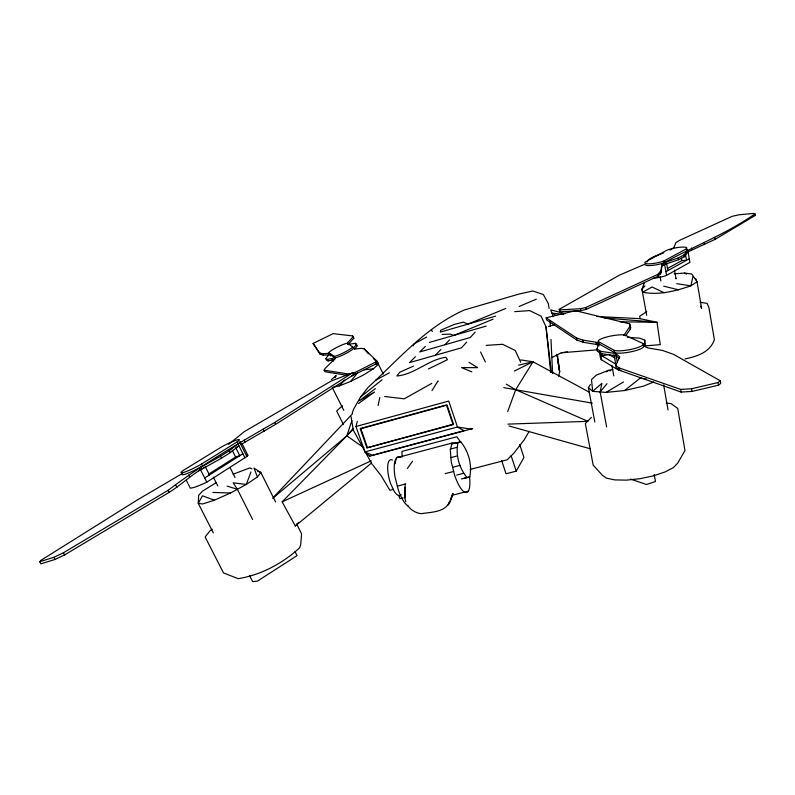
<?xml version="1.0" encoding="UTF-8"?>
<svg xmlns="http://www.w3.org/2000/svg" width="795" height="795" viewBox="0 0 795 795"><rect width="100%" height="100%" fill="white"/><g stroke="black" fill="none" stroke-linecap="round" stroke-linejoin="round"><path stroke-width="1.19" d="M645.113 346.61L644.755 340.151L639.677 338.163L627.404 337.338M644.685 346.391L644.755 340.151M405.162 484.085L404.864 497.869L405.748 501.725M404.864 497.869L405.092 487.285M644.546 264.338L619.265 275.229L559.203 309.344L559.571 311.213L560.018 311.779L580.877 310.606L586.144 309.414L658.101 276.213L661.132 272.784L662.066 263.91C692.763 246.53 725.954 234.346 754.992 213.845L755.25 215.445L715.023 239.394L686.204 252.701M661.132 272.784L660.804 270.996L662.066 263.91M378.132 405.589L379.762 397.53M606.615 426.925L600.155 391.945L601.914 383.299L592.692 391.339L588.399 387.662L590.377 384.522M464.111 478.371L469.736 476.911C472.349 464.956 468.583 451.272 460.802 441.901L451.282 444.097M692.972 276.63L690.855 285.832C675.561 291.069 658.886 295.452 642.728 292.232L641.933 289.161L644.218 283.209M469.736 476.911L467.043 477.537C459.103 468.215 455.257 454.283 458.059 442.298M455.913 442.497L452.037 443.044L450.318 450.149L451.262 461.984L454.651 475.301A26.116 7.523 75.4 0 0 465.781 492.562A26.116 7.523 75.4 0 0 469.567 477.159M558.617 376.204L559.65 371.792L557.494 354.649M369.834 456.191L364.885 451.918L355.961 426.517L357.333 421.37M625.595 335.768L630.266 329.229L630.634 327.947L629.61 323.823L576.941 311.064L572.003 311.511L546.175 317.831L546.553 319.809L576.971 340.151L583.262 342.297L596.359 344.444L598.218 345.487L597.81 343.261M623.866 335.43L630.246 325.791M351.877 420.595L346.859 435.839L282.136 501.854L295.313 525.992L371.325 463.197M619.355 358.545L616.135 355.852L601.03 353.586L597.363 351.211L596.956 348.955L598.685 343.758M352.175 413.311L353.586 409.226L360.602 396.953L368.045 387.463C398.285 359.678 425.842 327.123 464.141 310.05L519.254 293.981L532.789 290.98L543.353 294.528L548.302 303.581L549.116 308.45M507.687 411.621L515.697 389.719L533.008 361.785L589.552 392.342M250.912 471.982L246.321 484.443L230.5 493.009L214.392 500.194L202.586 503.97L198.263 503.354L198.661 495.355L202.308 491.27L216.399 482.505M449.563 501.764C445.399 512.427 430.691 512.129 421.141 513.689C415.656 513.014 410.637 509.923 407.537 505.342M450.417 499.667L452.991 493.387L450.278 501.665L448.271 504.904L451.391 497.72A14.37 13.167 32.2 0 0 452.305 495.235M643.572 345.875L643.165 343.569L624.552 334.953A14.549 2.912 -10.4 0 0 607.708 336.732A14.549 2.912 -10.4 0 0 598.267 341.522L614.227 350.337L614.654 352.642A15.363 3.21 -10.3 0 0 632.77 351.41A15.363 3.21 -10.3 0 0 643.572 345.875L648.005 347.952L662.384 350.416L673.524 354.341L720.26 380.775L720.707 383.428L718.461 385.207L691.988 391.438L681.077 392.064L619.176 370.182L616.205 367.797L615.767 365.402L619.732 356.875L614.654 352.642L595.952 342.228L582.864 340.111L576.564 337.994L546.175 317.831M335.053 377.774L336.136 375.548L331.445 379.603M346.739 375.26L324.936 371.732L324.151 370.182L325.056 368.463L335.48 358.237L328.474 353.348L322.611 353.785L319.421 352.741L313.101 343.45L333.155 333.642L352.553 335.917L353.835 338.263L348.25 344.235L347.524 342.784L353.119 336.832M413.032 345.875L414.185 343.818L426.607 337.06M501.595 460.414L506.027 473.78L516.233 471.147L523.945 457.403L519.711 444.544M529.212 431.258L524.173 439.903L513.649 453.408L507.22 459.778L470.103 469.428M559.203 309.344L559.65 309.901L580.509 308.718L585.776 307.516L657.783 274.404L660.804 270.996M431.953 390.663L437.757 381.342M646.901 262.012L648.601 259.548L653.719 256.656L663.755 252.909M412.575 461.209L407.378 468.474M661.738 265.411A11.766 2.345 -10.7 0 0 664.62 264.447L678.513 259.736L684.247 256.755L688.053 251.697M645.162 264.785A11.388 2.256 -10.7 0 0 652.615 265.371A11.388 2.256 -10.7 0 0 664.312 262.698L678.205 257.987L683.948 255.016L687.755 249.978L689.891 262.39L666.558 275.388A11.746 2.425 -10.6 0 1 653.291 278.26M334.616 359.588L328.097 360.92L326.526 360.135L325.771 358.654L329.339 353.954M402.28 417.017L360.731 428.396L360.264 428.883L366.922 447.853L453.09 424.619L453.468 424.132L446.939 404.784M257.411 476.94L260.849 472.518L254.022 468.126L257.411 476.94L246.321 484.443L233.164 482.823L237.377 489.293L252.562 519.433M354.719 349.075L357.313 345.815L355.494 343.311L348.17 344.334M356.567 344.324L353.318 348.379A10.643 1.431 -26.4 0 1 345.517 353.676A10.643 1.431 -26.4 0 1 334.943 357.859L327.341 359.42L325.771 358.654M333.383 387.165L339.276 385.913L350.665 381.411L357.402 373.074M600.155 391.945L607.012 383.687M209.473 474.933L205.388 466.854C192.251 473.909 181.707 484.543 169.126 492.363L64.544 554.95L55.034 559.451L40.883 563.844L39.75 561.717L40.843 560.395L137.078 500.095L182.751 473.283M353.059 428.445L346.859 435.839L272.685 498.336M466.695 342.089L461.458 347.842L409.415 362.639L415.437 356.707M644.934 285.872L641.933 289.161L646.693 315.337M295.313 525.992L298.642 522.355M475.211 332.091L470.262 337.507L419.68 351.966L425.375 346.372M366.922 447.853L453.468 424.132M339.276 385.913L344.702 380.03M273.44 497.332L352.414 413.907M435.302 355.276L440.937 349.442M444.852 344.772L449.582 339.872M353.656 428.912L346.859 435.839L363.921 447.824M591.371 417.405L585.339 423.556L593.179 465.135L602.222 475.082L606.446 478.143L614.833 479.912L626.42 480.13L639.766 478.739L653.162 475.927L664.858 472.031L673.385 467.589L677.708 463.147L684.982 450.507L677.698 408.421L671 403.572L666.18 403.154M342.426 405.718L336.663 411.025L343.361 424.401M350.665 381.411L363.206 375.131L373.372 368.84L378.4 364.279L377.039 362.649M228.642 444.345L244.333 431.615L330.889 381.203L352.781 372.686L353.666 374.783L275.597 424.371L240.905 444.574A14.052 1.63 -26.3 0 0 241.909 443.352L247.851 455.237M606.496 371.921L608.294 370.41L612.865 369.367M39.75 561.717L53.891 557.305L63.401 552.793L168.083 490.326C201.622 464.856 238.152 443.511 274.663 422.493L352.781 372.686M360.602 396.953L382.087 379.801M610.749 370.778L608.294 370.41L596.3 375.121L591.48 379.652L592.692 391.339L605.929 392.422L624.631 390.524L640.174 378.122L646.256 378.986M615.767 365.402L618.739 367.757L680.619 389.401L691.531 388.775L718.024 382.544L720.26 380.775M198.671 470.779A19.766 2.335 -26.4 0 0 200.588 469.865L221.487 458.198L230.292 452.613L238.947 445.796L235.797 447.774L239.762 455.674L235.628 457.036L208.459 474.287M246.718 455.008A14.032 1.759 -26.3 0 1 246.877 456.489L206.819 482.138L199.595 467.897L220.503 456.241L229.308 450.676L237.983 443.888A13.595 1.56 -26.2 0 0 239.911 441.464M351.589 376.035L377.953 362.957L377.128 361.288L364.239 348.896L361.198 348.369L354.232 349.055L352.563 346.868L347.614 343.291A10.574 1.371 -26.4 0 0 337.398 347.087A10.574 1.371 -26.4 0 0 328.892 352.692L329.637 354.153M352.692 373.67L377.128 361.288M375.389 388.636L359.429 400.69L374.495 392.034L358.555 403.502M212.195 529.182L210.208 530.573L205.14 536.973L223.524 572.957L238.172 578.661C260.929 575.103 282.772 563.317 299.645 547.785L300.729 544.545L301.563 533.862L296.684 524.084M646.713 311.66L639.637 316.231L640.084 318.676M204.703 477.974L242.892 453.687M670.076 250.087L673.782 247.762L676.018 242.515L679.735 240.279L732.165 216.32L738.873 214.809L753.958 213.368L754.992 213.845M201.523 464.051L237.029 441.97A13.604 1.54 -26.2 0 0 236.433 440.122A13.604 1.54 -26.2 0 0 221.467 446.979L183.973 469.984A14.28 1.65 -26.4 0 0 184.549 472.141A14.28 1.65 -26.4 0 0 201.523 464.051L202.516 466.009A14.28 1.669 -26.4 0 1 187.918 473.224A14.28 1.669 -26.4 0 1 182.303 474.019M605.929 392.422L623.509 381.968M642.728 292.232L652.029 286.965L663.934 292.659M431.824 383.349L404.257 398.832L384.671 396.506M665.902 271.671L689.265 258.763M667.353 268.561L681.871 260.571L686.512 260.283L685.489 254.38M662.384 265.669L666.617 263.364L667.889 270.568M375.787 380.139L389.381 372.805M686.214 248.934A11.388 2.186 -10.6 0 0 680.729 247.185A11.388 2.186 -10.6 0 0 666.409 250.485L645.461 261.923A11.388 2.246 -10.7 0 0 650.042 263.811A11.388 2.246 -10.7 0 0 664.004 260.939L686.214 248.934L686.512 250.654A11.388 2.206 -10.6 0 0 687.039 249.491M552.197 357.392L561.29 352.781L567.392 351.867M514.345 371.056L533.008 361.785L520.785 359.926M428.416 368.959L447.406 359.708L445.886 357.283C427.998 359.767 414.97 374.336 396.844 376.005L399.776 372.249L413.529 366.078M282.136 501.854L371.215 460.822M437.419 381.461L438.204 381.103M233.134 474.198L249.759 467.937L251.985 468.851M519.095 306.502L536.337 299.159M505.809 308.44L467.858 324.151L463.406 322.124L453.965 324.519L440.659 330.263L440.38 332.081L495.623 316.132M493.089 319.173L453.935 335.371L450.189 334.129L442.109 334.437M653.788 381.948L643.513 386.151L624.631 390.524M548.58 326.536L554.473 324.757M429.399 342.416L486.192 326.109M355.961 426.517L448.728 401.058L457.473 427.014L463.972 430.691L372.398 455.227L364.885 451.918L457.473 427.014L470.958 429.101L472.727 428.575L369.645 456.191M403.463 416.689L445.766 405.112M360.264 428.883L446.561 405.251L453.09 424.619M396.476 457.831L452.037 443.044M456.31 443.103L460.802 441.901M450.04 449.195L456.857 447.386M450.715 457.642L457.552 455.843M685.002 358.913C696.887 356.468 709.915 352.443 714.387 339.743L708.892 307.446L707.103 303.402L700.097 302.259M453.14 467.162L459.987 465.373M397.351 486.123L405.738 483.936M445.279 473.641L453.677 471.455M393.465 489.352L389.868 490.286L381.272 475.877L372.865 465.095M456.638 475.092L463.465 473.323M461.378 478.997L467.043 477.537M403.174 497.839L399.905 498.684L398.692 495.206M451.49 495.474L468.315 491.151M518.658 365.144L533.008 361.785M364.219 369.804L373.372 368.84M561.29 352.781L597.174 349.83M644.188 345.964L660.277 344.642L656.998 322.253L604.091 317.94M674.2 273.818L684.525 273.053L691.839 274.036L697.056 281.798L701.607 308.371L700.713 306.224M313.101 343.45L320.137 354.163L323.336 355.226L329.209 354.809L328.474 353.348M514.733 311.65L529.639 310.597L541.087 316.172L546.006 326.834L551.362 372.259M486.162 345.378L502.589 344.295L515.24 350.486L520.715 362.242M374.733 364.458L378.4 364.279L383.289 374.117M507.965 424.123L587.952 421.33L515.697 389.719L506.266 384.164M620.209 321.826L656.998 322.253M212.891 492.433L230.5 493.009M596.707 316.499L639.766 318.636L653.55 321.528M564.947 313.647L550.736 309.861L551.829 313.101L563.725 314.432M596.956 348.955L600.613 351.31L615.718 353.536L617.218 361.814M676.714 283.666L690.855 285.832L697.056 281.798L695.744 278.826M324.151 370.182L349.542 374.177M503.791 387.652L592.285 403.144M663.686 286.17L678.692 289.837M509.009 425.971L590.099 448.738M227.092 486.083L237.377 489.293M630.604 479.107L646.494 484.503L655.468 481.502L654.215 474.466M214.392 500.194L202.477 495.812L198.263 503.354L213.328 532.908M257.53 471.147L260.849 472.518L275.597 502.003M471.813 371.901L461.557 367.628L477.636 367.648L469 362.331M754.207 214.978L755.25 215.445M684.525 273.053L686.562 274.106M551.829 313.101L555.953 315.416M615.121 358.138L608.771 354.411L602.163 355.981L601.745 353.686M620.825 370.162A21.197 4.641 -10.2 0 1 618.758 370.301L600.762 359.34L599.281 351.261M600.781 355.146L615.708 364.1L613.988 354.6M328.892 352.692L334.188 356.349L334.943 357.859M330.084 355.415L330.74 355.882M368.463 353.775L364.239 348.896M373.64 358.784L377.953 362.957M460.305 441.503L456.787 436.773L401.952 451.421L402.131 456.976M353.835 338.263L352.553 335.917M372.12 464.359L353.328 430.145L351.032 416.62M63.401 552.793L64.544 554.95M53.891 557.305L55.034 559.451M168.083 490.326L169.126 492.363M175.894 485.298L176.927 487.325M188.604 475.003L189.608 476.99M186.288 480.22L187.819 483.221M188.345 484.244L189.389 486.302M332.201 387.413L343.808 410.349M213.328 477.129L217.79 485.944M249.58 575.6L252.641 581.632L257.391 581.155L297.052 555.635L295.064 551.67M327.341 359.42L328.097 360.92M322.611 353.785L323.336 355.226M319.421 352.741L320.137 354.163M332.111 359.449L333.125 361.457M232.17 450.149L235.628 457.036M229.308 450.676L230.292 452.613M230.043 467.549L235.032 477.467M220.503 456.241L221.487 458.198M347.614 343.291L348.349 344.752L347.524 342.784M354.64 372.964L355.474 374.644M244.135 440.052L245.079 441.96M239.951 442.656L246.877 456.489M237.029 441.97L244.93 457.741M355.494 343.311L356.23 344.801M375.747 362.341L376.582 364.021M263.145 429.36L264.079 431.258M274.663 422.493L275.597 424.371M480.558 351.996L485.387 361.983M352.811 373.024L353.666 374.783M431.417 329.547L432.301 331.595M675.74 278.101L676.048 278.916L674.508 270.121M360.731 428.396L367.379 447.356M511.076 455.525L516.233 471.147M630.634 327.947L629.61 323.823M559.65 309.901L560.018 311.779M580.509 308.718L580.877 310.606M585.776 307.516L586.144 309.414M582.864 340.111L583.262 342.297M588.399 387.662L594.819 422.006M576.564 337.994L576.971 340.151M600.613 351.31L601.03 353.586M598.267 341.522L599.092 345.984M600.354 352.861L601.646 359.867M595.952 342.228L596.359 344.444M611.852 365.332L613.78 375.896M618.739 367.757L619.176 370.182M660.089 272.188L660.416 273.987M660.089 276.58L660.864 280.963M657.783 274.404L658.101 276.213M629.879 327.073L630.266 329.229M664.004 260.939L666.558 275.388M678.205 257.987L678.513 259.736M663.656 384.889L668.048 410.001M683.948 255.016L684.247 256.755M681.464 258.216L681.871 260.571M680.619 389.401L681.077 392.064M691.412 248L691.7 249.71M691.531 388.775L691.988 391.438M704.3 242.882L704.589 244.582M556.917 354.52L557.325 356.945M557.732 359.37L558.15 361.795M556.818 354.282L557.225 356.697M557.633 359.111L559.65 371.792L557.623 359.608M714.745 237.715L715.023 239.394M718.024 382.544L718.461 385.207M552.436 314.254L552.744 316.698M546.006 326.834L550.697 372.537M550.08 321.12L550.319 326M550.975 339.425L552.624 373.59M401.197 494.629A18.514 6.131 75.5 0 1 394.211 491.3L390.574 483.509A18.514 6.131 75.5 0 1 387.751 465.761A18.514 6.131 75.5 0 1 392.482 460.066M395.155 463.733A18.543 6.052 75.5 0 1 396.248 459.281M408.024 506.027A25.828 8.417 75.6 0 1 398.305 489.929L394.986 476.752A25.828 8.417 75.6 0 1 400.789 457.155M206.819 482.138A19.736 2.504 -26.5 0 1 189.916 487.325M352.563 346.868A10.653 1.411 -26.4 0 1 344.752 352.165A10.653 1.411 -26.4 0 1 334.188 356.349M643.165 343.569A15.373 3.19 -10.3 0 1 632.363 349.075A15.373 3.19 -10.3 0 1 614.227 350.337"/></g></svg>
